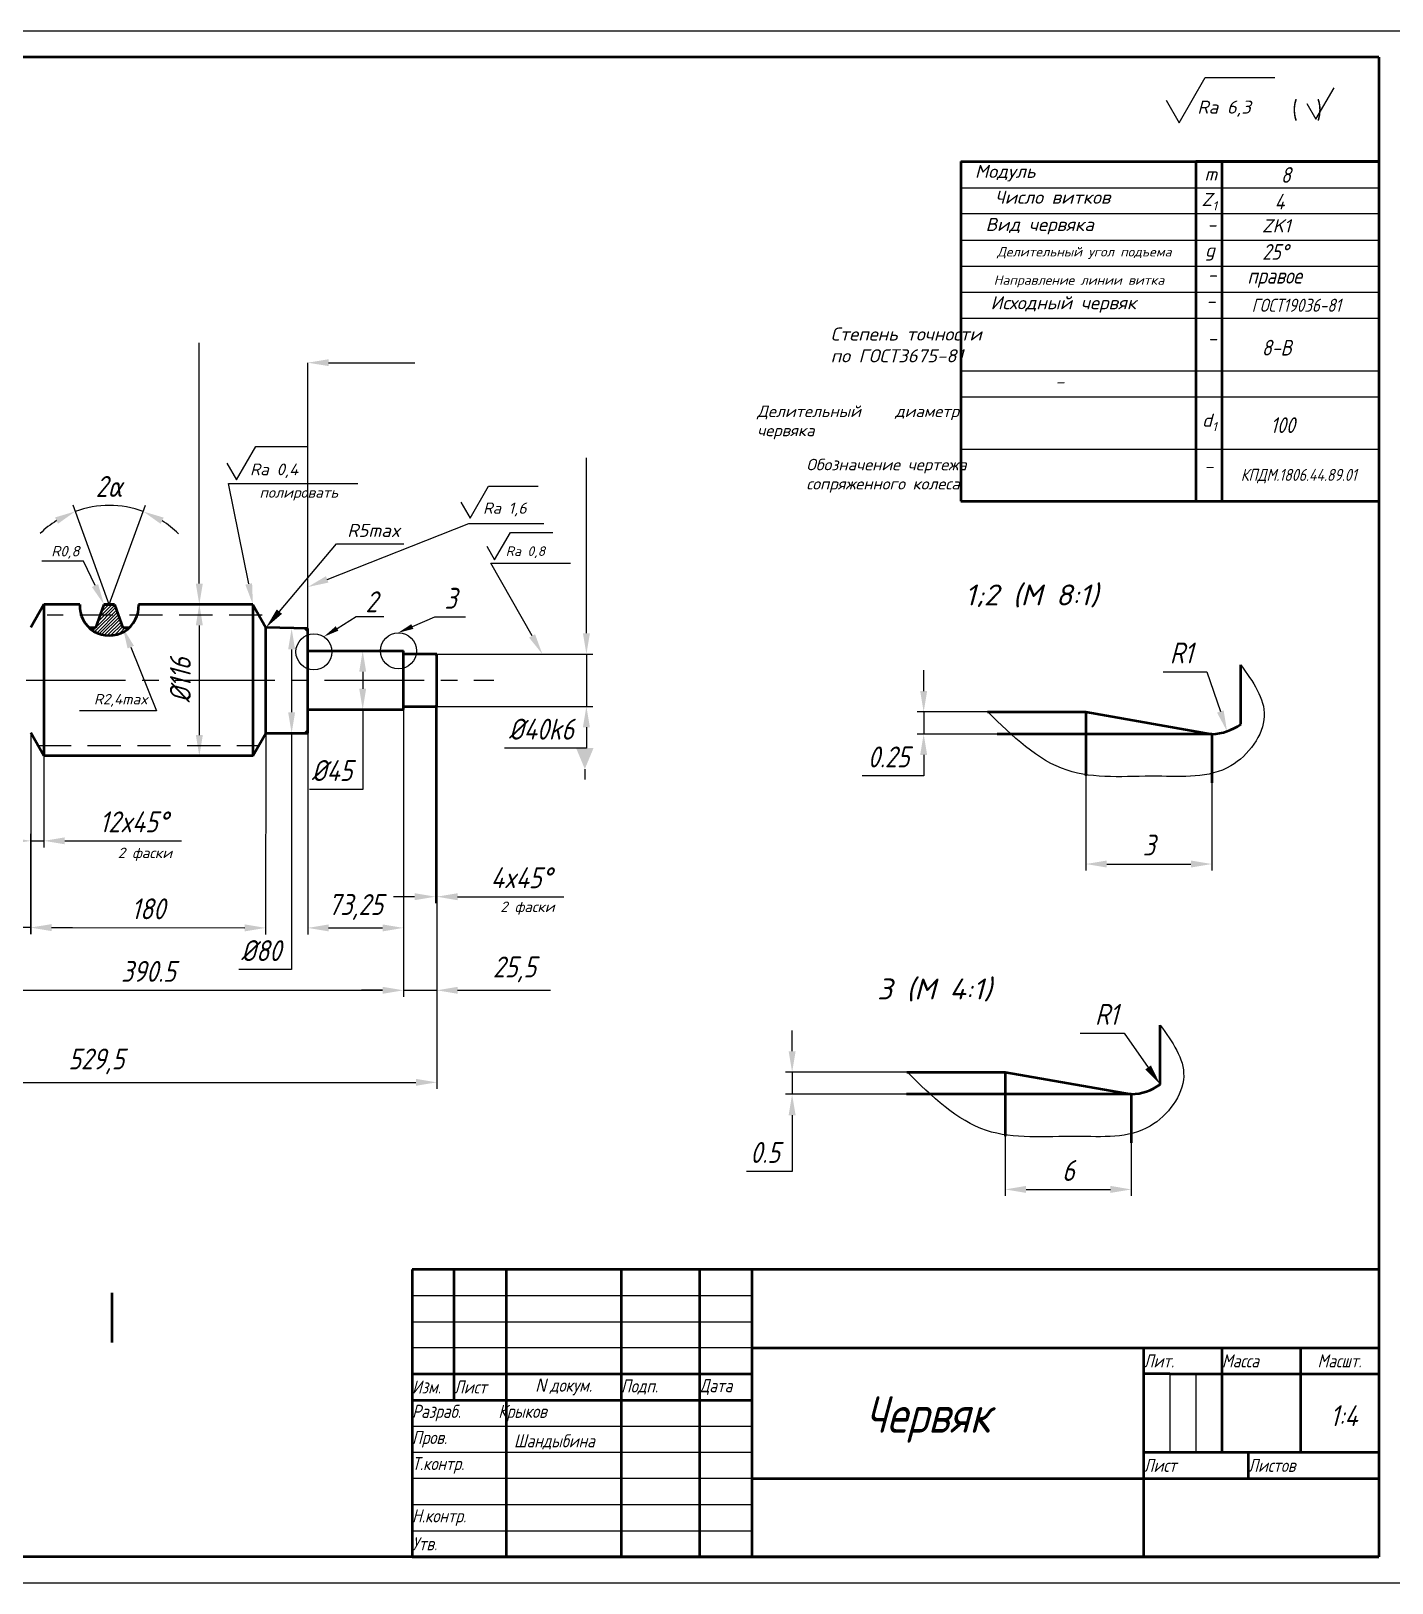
# Model space of a CAD drawing. Header units: millimetres. Extents: x -2503 to -1662, y -1923 to -1329.
# Drawn here: x -2345.6 to -2085.2, y -1626.4 to -1329.4 of the extents above; entities that cross this region are included whole.
import ezdxf
from ezdxf import colors
from ezdxf.entities.mleader import LeaderData, LeaderLine
from ezdxf.math import Vec2, Vec3

# ---------------------------------------------------------------- set-up
doc = ezdxf.new("R2010")
doc.units = ezdxf.units.MM
doc.linetypes.add('осевая2', pattern=[28.575, 19.05, -3.175, 3.175, -3.175])
doc.linetypes.add('штриховая2', pattern=[9.525, 6.35, -3.175])
for name, color, linetype, lineweight in [('Основные', 7, 'Continuous', 53), ('Размеры', 7, 'Continuous', 25), ('РАМКА', 7, 'Continuous', 53), ('РАМКА тонкие', 7, 'Continuous', 25), ('РАМКА1', 7, 'Continuous', 25), ('текст', 7, 'Continuous', 25), ('Тонкие', 7, 'Continuous', 25)]:
    doc.layers.add(name, color=color, linetype=linetype, lineweight=lineweight)
doc.styles.add('ADRF1', font='simplex.shx', dxfattribs={"width": 0.8, "oblique": 15})
doc.styles.get("Standard").update_dxf_attribs({"font": 'GOST_A.TTF', "oblique": 15})
doc.styles.add('ГОСТ_А_2', font='')
doc.styles.get('ГОСТ_А_2').set_extended_font_data('GOST_type_A')
doc.dimstyles.new('SO-25', dxfattribs={"dimtxt": 4, "dimasz": 4, "dimexe": 1.25, "dimexo": 0, "dimgap": 1.625, "dimtad": 1, "dimtoh": 1, "dimdec": 0, "dimtxsty": 'ADRF1', "dimcen": 2.5, "dimadec": 0, "dimazin": 0, "dimtfac": 1, "dimtdec": 0, "dimtmove": 0, "dimatfit": 3, "dimfxl": 1, "dimarcsym": 0})

# ---------------------------------------------------------------- blocks, each defined once
blk = doc.blocks.new('*D121')
at = {"layer": 'Defpoints', "color": 0, "transparency": 16777216}
for p in [(-2400.35, -1457.61), (-2267.97, -1458.61), (-2267.97, -1530.57)]:
    blk.add_point(p, dxfattribs=at)
at = {"layer": 'Тонкие', "color": 0, "lineweight": -2, "transparency": 16777216}
for p, q in [((-2400.35, -1457.61), (-2400.35, -1531.82)), ((-2267.97, -1458.61), (-2267.97, -1531.82)), ((-2396.35, -1530.57), (-2271.97, -1530.57))]:
    blk.add_line(p, q, dxfattribs=at)
at = {"layer": 'Тонкие', "color": 0, "transparency": 16777216}
for points in [[(-2396.35, -1529.9), (-2396.35, -1531.23), (-2400.35, -1530.57)], [(-2271.97, -1529.9), (-2271.97, -1531.23), (-2267.97, -1530.57)]]:
    blk.add_solid(points, dxfattribs=at)
at = {"layer": 'Тонкие', "color": 0, "transparency": 16777216, "insert": (-2333.13, -1526.56), "char_height": 4, "attachment_point": 5, "style": 'ADRF1'}
blk.add_mtext('529,5', dxfattribs=at)
blk = doc.blocks.new('*D126')
at = {"layer": 'Defpoints', "color": 0, "transparency": 16777216}
for p in [(-2345.66, -1463.67), (-2300.66, -1463.73), (-2300.71, -1501.01)]:
    blk.add_point(p, dxfattribs=at)
at = {"layer": 'Тонкие', "color": 0, "lineweight": -2, "transparency": 16777216}
for p, q in [((-2345.66, -1463.67), (-2345.72, -1502.2)), ((-2300.66, -1463.73), (-2300.72, -1502.26)), ((-2341.71, -1500.96), (-2304.71, -1501.01))]:
    blk.add_line(p, q, dxfattribs=at)
at = {"layer": 'Тонкие', "color": 0, "transparency": 16777216}
for points in [[(-2341.71, -1500.29), (-2341.71, -1501.62), (-2345.71, -1500.95)], [(-2304.71, -1500.34), (-2304.71, -1501.67), (-2300.71, -1501.01)]]:
    blk.add_solid(points, dxfattribs=at)
at = {"layer": 'Тонкие', "color": 0, "transparency": 16777216, "insert": (-2323.21, -1497.36), "char_height": 4, "attachment_point": 5, "rotation": 359.9204, "style": 'ADRF1'}
blk.add_mtext('180', dxfattribs=at)
blk = doc.blocks.new('*D127')
at = {"layer": 'Defpoints', "color": 0, "transparency": 16777216}
for p in [(-2353.66, -1463.67), (-2345.66, -1463.67), (-2345.66, -1500.95)]:
    blk.add_point(p, dxfattribs=at)
at = {"layer": 'Тонкие', "color": 0, "lineweight": -2, "transparency": 16777216}
for p, q in [((-2353.66, -1463.67), (-2353.66, -1502.2)), ((-2345.66, -1463.67), (-2345.66, -1502.2)), ((-2357.66, -1500.95), (-2370.6, -1500.95)), ((-2345.66, -1500.95), (-2353.66, -1500.95)), ((-2341.66, -1500.95), (-2337.66, -1500.95))]:
    blk.add_line(p, q, dxfattribs=at)
at = {"layer": 'Тонкие', "color": 0, "transparency": 16777216}
for points in [[(-2357.66, -1500.28), (-2357.66, -1501.62), (-2353.66, -1500.95)], [(-2341.66, -1500.28), (-2341.66, -1501.62), (-2345.66, -1500.95)]]:
    blk.add_solid(points, dxfattribs=at)
at = {"layer": 'Тонкие', "color": 0, "transparency": 16777216, "insert": (-2366.13, -1497.33), "char_height": 4, "attachment_point": 5, "style": 'ADRF1'}
blk.add_mtext('32', dxfattribs=at)
blk = doc.blocks.new('*D128')
at = {"layer": 'Defpoints', "color": 0, "transparency": 16777216}
for p in [(-2371.97, -1459.23), (-2274.35, -1459.23), (-2274.35, -1512.95)]:
    blk.add_point(p, dxfattribs=at)
at = {"layer": 'Тонкие', "color": 0, "lineweight": -2, "transparency": 16777216}
for p, q in [((-2371.97, -1459.23), (-2371.97, -1514.2)), ((-2274.35, -1459.23), (-2274.35, -1514.2)), ((-2367.97, -1512.95), (-2278.35, -1512.95))]:
    blk.add_line(p, q, dxfattribs=at)
at = {"layer": 'Тонкие', "color": 0, "transparency": 16777216}
for points in [[(-2367.97, -1512.29), (-2367.97, -1513.62), (-2371.97, -1512.95)], [(-2278.35, -1512.29), (-2278.35, -1513.62), (-2274.35, -1512.95)]]:
    blk.add_solid(points, dxfattribs=at)
at = {"layer": 'Тонкие', "color": 0, "transparency": 16777216, "insert": (-2323.16, -1509.33), "char_height": 4, "attachment_point": 5, "style": 'ADRF1'}
blk.add_mtext('390.5', dxfattribs=at)
blk = doc.blocks.new('*D129')
at = {"layer": 'Defpoints', "color": 0, "transparency": 16777216}
for p in [(-2274.35, -1458.61), (-2267.97, -1458.61), (-2267.97, -1512.95)]:
    blk.add_point(p, dxfattribs=at)
at = {"layer": 'Тонкие', "color": 0, "lineweight": -2, "transparency": 16777216}
for p, q in [((-2274.35, -1458.61), (-2274.35, -1514.2)), ((-2267.97, -1458.61), (-2267.97, -1514.2)), ((-2278.35, -1512.95), (-2282.35, -1512.95)), ((-2274.35, -1512.95), (-2267.97, -1512.95)), ((-2263.97, -1512.95), (-2246.21, -1512.95))]:
    blk.add_line(p, q, dxfattribs=at)
at = {"layer": 'Тонкие', "color": 0, "transparency": 16777216}
for points in [[(-2278.35, -1512.29), (-2278.35, -1513.62), (-2274.35, -1512.95)], [(-2263.97, -1512.29), (-2263.97, -1513.62), (-2267.97, -1512.95)]]:
    blk.add_solid(points, dxfattribs=at)
at = {"layer": 'Тонкие', "color": 0, "transparency": 16777216, "insert": (-2253.09, -1508.95), "char_height": 4, "attachment_point": 5, "style": 'ADRF1'}
blk.add_mtext('25,5', dxfattribs=at)
blk = doc.blocks.new('*D130')
at = {"layer": 'Defpoints', "color": 0, "transparency": 16777216}
for p in [(-2303.16, -1439.11), (-2313.41, -1468.11), (-2303.16, -1468.11)]:
    blk.add_point(p, dxfattribs=at)
at = {"layer": 'Тонкие', "color": 0, "lineweight": -2, "transparency": 16777216}
for p, q in [((-2303.16, -1439.11), (-2314.66, -1439.11)), ((-2313.41, -1443.11), (-2313.41, -1464.11)), ((-2303.16, -1468.11), (-2314.66, -1468.11))]:
    blk.add_line(p, q, dxfattribs=at)
at = {"layer": 'Тонкие', "color": 0, "transparency": 16777216}
for points in [[(-2314.08, -1443.11), (-2312.74, -1443.11), (-2313.41, -1439.11)], [(-2314.08, -1464.11), (-2312.74, -1464.11), (-2313.41, -1468.11)]]:
    blk.add_solid(points, dxfattribs=at)
at = {"layer": 'Тонкие', "color": 0, "transparency": 16777216, "insert": (-2317.04, -1453.61), "char_height": 4, "attachment_point": 5, "rotation": 90, "style": 'ADRF1'}
blk.add_mtext('%%C116', dxfattribs=at)
blk = doc.blocks.new('*D131')
at = {"layer": 'Defpoints', "color": 0, "transparency": 16777216}
for p in [(-2292.66, -1443.73), (-2295.74, -1463.73), (-2292.66, -1463.73)]:
    blk.add_point(p, dxfattribs=at)
at = {"layer": 'Тонкие', "color": 0, "lineweight": -2, "transparency": 16777216}
for p, q in [((-2292.66, -1443.73), (-2296.99, -1443.73)), ((-2295.74, -1447.73), (-2295.74, -1459.73)), ((-2292.66, -1463.73), (-2296.99, -1463.73)), ((-2295.74, -1463.73), (-2295.74, -1508.98)), ((-2295.74, -1508.98), (-2305.85, -1508.98))]:
    blk.add_line(p, q, dxfattribs=at)
at = {"layer": 'Тонкие', "color": 0, "transparency": 16777216}
for points in [[(-2296.41, -1447.73), (-2295.08, -1447.73), (-2295.74, -1443.73)], [(-2296.41, -1459.73), (-2295.08, -1459.73), (-2295.74, -1463.73)]]:
    blk.add_solid(points, dxfattribs=at)
at = {"layer": 'Тонкие', "color": 0, "transparency": 16777216, "insert": (-2301.61, -1505.36), "char_height": 4, "attachment_point": 5, "style": 'ADRF1'}
blk.add_mtext('%%C80', dxfattribs=at)
blk = doc.blocks.new('*D132')
at = {"layer": 'Defpoints', "color": 0, "transparency": 16777216}
for p in [(-2283.51, -1447.98), (-2283.51, -1459.23), (-2282.14, -1459.23)]:
    blk.add_point(p, dxfattribs=at)
at = {"layer": 'Тонкие', "color": 0, "lineweight": -2, "transparency": 16777216}
for p, q in [((-2283.51, -1447.98), (-2280.89, -1447.98)), ((-2282.14, -1451.98), (-2282.14, -1455.23)), ((-2283.51, -1459.23), (-2280.89, -1459.23)), ((-2282.14, -1459.23), (-2282.14, -1474.52)), ((-2282.14, -1474.52), (-2292.31, -1474.52))]:
    blk.add_line(p, q, dxfattribs=at)
at = {"layer": 'Тонкие', "color": 0, "transparency": 16777216}
for points in [[(-2282.81, -1451.98), (-2281.48, -1451.98), (-2282.14, -1447.98)], [(-2282.81, -1455.23), (-2281.48, -1455.23), (-2282.14, -1459.23)]]:
    blk.add_solid(points, dxfattribs=at)
at = {"layer": 'Тонкие', "color": 0, "transparency": 16777216, "insert": (-2288.04, -1470.9), "char_height": 4, "attachment_point": 5, "style": 'ADRF1'}
blk.add_mtext('%%C45', dxfattribs=at)
blk = doc.blocks.new('*D133')
at = {"layer": 'Defpoints', "color": 0, "transparency": 16777216}
for p in [(-2267.97, -1448.61), (-2267.97, -1458.61), (-2239.33, -1458.61)]:
    blk.add_point(p, dxfattribs=at)
at = {"layer": 'Тонкие', "color": 0, "lineweight": -2, "transparency": 16777216}
for p, q in [((-2239.33, -1444.61), (-2239.33, -1440.61)), ((-2267.97, -1448.61), (-2238.08, -1448.61)), ((-2239.33, -1448.61), (-2239.33, -1458.61)), ((-2267.97, -1458.61), (-2238.08, -1458.61)), ((-2239.33, -1462.61), (-2239.33, -1466.61)), ((-2239.33, -1466.61), (-2254.98, -1466.61))]:
    blk.add_line(p, q, dxfattribs=at)
at = {"layer": 'Тонкие', "color": 0, "transparency": 16777216}
for points in [[(-2240, -1444.61), (-2238.66, -1444.61), (-2239.33, -1448.61)], [(-2240, -1462.61), (-2238.66, -1462.61), (-2239.33, -1458.61)]]:
    blk.add_solid(points, dxfattribs=at)
at = {"layer": 'Тонкие', "color": 0, "transparency": 16777216, "insert": (-2247.97, -1462.98), "char_height": 4, "attachment_point": 5, "style": 'ADRF1'}
blk.add_mtext('%%C40k6', dxfattribs=at)
blk = doc.blocks.new('*D135')
at = {"layer": 'Defpoints', "color": 0, "transparency": 16777216}
for p in [(-2292.66, -1459.23), (-2274.35, -1459.23), (-2274.35, -1501.01)]:
    blk.add_point(p, dxfattribs=at)
at = {"layer": 'Тонкие', "color": 0, "lineweight": -2, "transparency": 16777216}
for p, q in [((-2292.66, -1459.23), (-2292.66, -1502.26)), ((-2274.35, -1459.23), (-2274.35, -1502.26)), ((-2288.66, -1501.01), (-2278.35, -1501.01))]:
    blk.add_line(p, q, dxfattribs=at)
at = {"layer": 'Тонкие', "color": 0, "transparency": 16777216}
for points in [[(-2288.66, -1500.35), (-2288.66, -1501.68), (-2292.66, -1501.01)], [(-2278.35, -1500.35), (-2278.35, -1501.68), (-2274.35, -1501.01)]]:
    blk.add_solid(points, dxfattribs=at)
at = {"layer": 'Тонкие', "color": 0, "transparency": 16777216, "insert": (-2283.51, -1497.01), "char_height": 4, "attachment_point": 5, "style": 'ADRF1'}
blk.add_mtext('73,25', dxfattribs=at)
blk = doc.blocks.new('*D139')
at = {"layer": 'Defpoints', "color": 0, "transparency": 16777216}
for p in [(-2345.66, -1463.67), (-2343.16, -1468.11), (-2343.16, -1484.35)]:
    blk.add_point(p, dxfattribs=at)
at = {"layer": 'Тонкие', "color": 0, "lineweight": -2, "transparency": 16777216}
for p, q in [((-2345.66, -1463.67), (-2345.66, -1485.6)), ((-2343.16, -1468.11), (-2343.16, -1485.6)), ((-2349.66, -1484.35), (-2353.66, -1484.35)), ((-2345.66, -1484.35), (-2343.16, -1484.35)), ((-2339.16, -1484.35), (-2316.82, -1484.35))]:
    blk.add_line(p, q, dxfattribs=at)
at = {"layer": 'Тонкие', "color": 0, "transparency": 16777216}
for points in [[(-2349.66, -1483.68), (-2349.66, -1485.01), (-2345.66, -1484.35)], [(-2339.16, -1483.68), (-2339.16, -1485.01), (-2343.16, -1484.35)]]:
    blk.add_solid(points, dxfattribs=at)
at = {"layer": 'Тонкие', "color": 0, "transparency": 16777216, "insert": (-2325.99, -1480.72), "char_height": 4, "attachment_point": 5, "style": 'ADRF1'}
blk.add_mtext('12x45%%D', dxfattribs=at)
blk = doc.blocks.new('*D140')
at = {"layer": 'Defpoints', "color": 0, "transparency": 16777216}
for p in [(-2268.22, -1458.61), (-2267.97, -1458.61), (-2267.97, -1495.04)]:
    blk.add_point(p, dxfattribs=at)
at = {"layer": 'Тонкие', "color": 0, "lineweight": -2, "transparency": 16777216}
for p, q in [((-2268.22, -1458.61), (-2268.22, -1496.29)), ((-2267.97, -1458.61), (-2267.97, -1496.29)), ((-2272.22, -1495.04), (-2276.22, -1495.04)), ((-2268.22, -1495.04), (-2267.97, -1495.04)), ((-2263.97, -1495.04), (-2243.67, -1495.04))]:
    blk.add_line(p, q, dxfattribs=at)
at = {"layer": 'Тонкие', "color": 0, "transparency": 16777216}
for points in [[(-2272.22, -1494.37), (-2272.22, -1495.71), (-2268.22, -1495.04)], [(-2263.97, -1494.37), (-2263.97, -1495.71), (-2267.97, -1495.04)]]:
    blk.add_solid(points, dxfattribs=at)
at = {"layer": 'Тонкие', "color": 0, "transparency": 16777216, "insert": (-2251.82, -1491.41), "char_height": 4, "attachment_point": 5, "style": 'ADRF1'}
blk.add_mtext('4x45%%D', dxfattribs=at)
blk = doc.blocks.new('*D143')
at = {"layer": 'Defpoints', "color": 0, "transparency": 16777216}
for p in [(-2143.75, -1459.68), (-2119.62, -1463.92), (-2119.62, -1488.79)]:
    blk.add_point(p, dxfattribs=at)
at = {"layer": 'Тонкие', "color": 0, "lineweight": -2, "transparency": 16777216}
for p, q in [((-2143.75, -1459.68), (-2143.75, -1490.04)), ((-2119.62, -1463.92), (-2119.62, -1490.04)), ((-2139.75, -1488.79), (-2123.62, -1488.79))]:
    blk.add_line(p, q, dxfattribs=at)
at = {"layer": 'Тонкие', "color": 0, "transparency": 16777216}
for points in [[(-2139.75, -1488.12), (-2139.75, -1489.45), (-2143.75, -1488.79)], [(-2123.62, -1488.12), (-2123.62, -1489.45), (-2119.62, -1488.79)]]:
    blk.add_solid(points, dxfattribs=at)
at = {"layer": 'Тонкие', "color": 0, "transparency": 16777216, "insert": (-2131.68, -1485.16), "char_height": 4, "attachment_point": 5, "style": 'ADRF1'}
blk.add_mtext('3', dxfattribs=at)
blk = doc.blocks.new('*D144')
at = {"layer": 'Defpoints', "color": 0, "transparency": 16777216}
for p in [(-2143.75, -1459.68), (-2174.78, -1463.92), (-2143.75, -1463.92)]:
    blk.add_point(p, dxfattribs=at)
at = {"layer": 'Тонкие', "color": 0, "lineweight": -2, "transparency": 16777216}
for p, q in [((-2174.78, -1455.68), (-2174.78, -1451.68)), ((-2143.75, -1459.68), (-2176.03, -1459.68)), ((-2174.78, -1459.68), (-2174.78, -1463.92)), ((-2143.75, -1463.92), (-2176.03, -1463.92)), ((-2174.78, -1467.92), (-2174.78, -1471.92)), ((-2174.78, -1471.92), (-2186.57, -1471.92))]:
    blk.add_line(p, q, dxfattribs=at)
at = {"layer": 'Тонкие', "color": 0, "transparency": 16777216}
for points in [[(-2175.45, -1455.68), (-2174.11, -1455.68), (-2174.78, -1459.68)], [(-2175.45, -1467.92), (-2174.11, -1467.92), (-2174.78, -1463.92)]]:
    blk.add_solid(points, dxfattribs=at)
at = {"layer": 'Тонкие', "color": 0, "transparency": 16777216, "insert": (-2181.49, -1468.29), "char_height": 4, "attachment_point": 5, "style": 'ADRF1'}
blk.add_mtext('0.25', dxfattribs=at)
blk = doc.blocks.new('*D145')
at = {"layer": 'Defpoints', "color": 0, "transparency": 16777216}
for p in [(-2159.17, -1528.62), (-2135.04, -1532.85), (-2135.04, -1551.06)]:
    blk.add_point(p, dxfattribs=at)
at = {"layer": 'Тонкие', "color": 0, "lineweight": -2, "transparency": 16777216}
for p, q in [((-2159.17, -1528.62), (-2159.17, -1552.31)), ((-2135.04, -1532.85), (-2135.04, -1552.31)), ((-2155.17, -1551.06), (-2139.04, -1551.06))]:
    blk.add_line(p, q, dxfattribs=at)
at = {"layer": 'Тонкие', "color": 0, "transparency": 16777216}
for points in [[(-2155.17, -1550.39), (-2155.17, -1551.73), (-2159.17, -1551.06)], [(-2139.04, -1550.39), (-2139.04, -1551.73), (-2135.04, -1551.06)]]:
    blk.add_solid(points, dxfattribs=at)
at = {"layer": 'Тонкие', "color": 0, "transparency": 16777216, "insert": (-2147.1, -1547.43), "char_height": 4, "attachment_point": 5, "style": 'ADRF1'}
blk.add_mtext('6', dxfattribs=at)
blk = doc.blocks.new('*D146')
at = {"layer": 'Defpoints', "color": 0, "transparency": 16777216}
for p in [(-2199.96, -1528.62), (-2159.17, -1528.62), (-2159.17, -1532.85)]:
    blk.add_point(p, dxfattribs=at)
at = {"layer": 'Тонкие', "color": 0, "lineweight": -2, "transparency": 16777216}
for p, q in [((-2199.96, -1524.62), (-2199.96, -1520.62)), ((-2159.17, -1528.62), (-2201.21, -1528.62)), ((-2199.96, -1528.62), (-2199.96, -1532.85)), ((-2159.17, -1532.85), (-2201.21, -1532.85)), ((-2199.96, -1536.85), (-2199.96, -1547.6)), ((-2199.96, -1547.6), (-2208.7, -1547.6))]:
    blk.add_line(p, q, dxfattribs=at)
at = {"layer": 'Тонкие', "color": 0, "transparency": 16777216}
for points in [[(-2200.62, -1524.62), (-2199.29, -1524.62), (-2199.96, -1528.62)], [(-2200.62, -1536.85), (-2199.29, -1536.85), (-2199.96, -1532.85)]]:
    blk.add_solid(points, dxfattribs=at)
at = {"layer": 'Тонкие', "color": 0, "transparency": 16777216, "insert": (-2205.14, -1543.98), "char_height": 4, "attachment_point": 5, "style": 'ADRF1'}
blk.add_mtext('0.5', dxfattribs=at)

msp = doc.modelspace()

# ---------------------------------------------------------------- hatches: boundary and pattern name
at = {"layer": 'Тонкие'}
h = msp.add_hatch(dxfattribs=at)
h.set_pattern_fill('ANSI31', color=256, scale=0.14)
h.set_pattern_definition([(45, (-2564.54926, -1940.72994), (-0.31430896, 0.31430896), [])])
h.paths.add_polyline_path([(-2329.66, -1439.11), (-2331.66, -1439.11), (-2332.43, -1441.19), (-2328.9, -1441.19)])
h.paths.add_polyline_path([(-2328.9, -1441.19), (-2332.43, -1441.19), (-2333.31, -1443.59), (-2334.08, -1443.59, 0.420906), (-2327.25, -1443.59), (-2328.03, -1443.59), (-2328.04, -1443.57)])

# ---------------------------------------------------------------- linework, layer by layer
for points in [[(-2128.4, -1342.59), (-2125.9, -1346.91), (-2120.92, -1338.27), (-2107.55, -1338.27)], [(-2101.44, -1343.23), (-2099.7, -1346.23), (-2096.24, -1340.23)], [(-2308.16, -1412.08), (-2306.3, -1415.29), (-2302.6, -1408.87), (-2292.66, -1408.87)], [(-2263.36, -1419.54), (-2261.59, -1422.61), (-2258.05, -1416.48), (-2248.55, -1416.48)], [(-2258.4, -1427.94), (-2256.89, -1430.56), (-2253.86, -1425.32), (-2245.75, -1425.32)]]:
    msp.add_lwpolyline(points)
at = {"layer": 'Основные'}
for p, q in [((-2087.69, -1334.37), (-2483.19, -1334.37)), ((-2087.69, -1334.37), (-2087.69, -1621.37)), ((-2087.69, -1334.37), (-2087.69, -1354.37)), ((-2167.69, -1354.37), (-2087.69, -1354.37)), ((-2167.69, -1354.37), (-2167.69, -1414.37)), ((-2117.69, -1354.37), (-2122.69, -1354.37)), ((-2122.69, -1354.37), (-2122.69, -1419.37)), ((-2087.69, -1354.37), (-2117.69, -1354.37)), ((-2117.69, -1354.37), (-2117.69, -1419.37)), ((-2167.69, -1364.37), (-2167.69, -1369.37)), ((-2167.69, -1374.37), (-2167.69, -1379.37)), ((-2167.69, -1384.37), (-2167.69, -1389.37)), ((-2167.69, -1394.37), (-2167.69, -1399.37)), ((-2167.69, -1414.37), (-2167.69, -1419.37)), ((-2167.69, -1419.37), (-2087.69, -1419.37)), ((-2343.16, -1439.11), (-2345.66, -1443.55)), ((-2343.16, -1439.11), (-2343.16, -1468.11)), ((-2336.3, -1439.11), (-2343.16, -1439.11)), ((-2331.66, -1439.11), (-2333.31, -1443.59)), ((-2331.66, -1439.11), (-2329.66, -1439.11)), ((-2329.66, -1439.11), (-2331.66, -1439.11)), ((-2329.66, -1439.11), (-2328.03, -1443.59)), ((-2303.16, -1439.11), (-2325.02, -1439.11)), ((-2303.16, -1439.11), (-2300.66, -1443.55)), ((-2303.16, -1439.11), (-2303.16, -1468.11)), ((-2343.16, -1443.61), (-2343.16, -1463.61)), ((-2334.48, -1443.59), (-2333.31, -1443.59)), ((-2333.8, -1443.58), (-2333.8, -1443.59)), ((-2328.03, -1443.59), (-2326.85, -1443.59)), ((-2292.66, -1443.73), (-2300.66, -1443.55)), ((-2300.66, -1463.73), (-2300.66, -1443.55)), ((-2292.66, -1444.23), (-2293.17, -1443.72)), ((-2292.66, -1463.73), (-2292.66, -1443.73)), ((-2292.66, -1447.98), (-2274.35, -1447.98)), ((-2274.35, -1458.61), (-2274.35, -1448.61)), ((-2267.97, -1448.86), (-2268.22, -1448.61)), ((-2114.09, -1462.05), (-2114.09, -1450.69)), ((-2292.66, -1459.23), (-2274.35, -1459.23)), ((-2268.22, -1458.61), (-2267.97, -1458.36)), ((-2162.59, -1459.68), (-2143.75, -1459.68)), ((-2143.75, -1459.68), (-2143.75, -1471.93)), ((-2143.75, -1459.68), (-2119.62, -1463.92)), ((-2343.16, -1468.11), (-2345.66, -1463.67)), ((-2303.16, -1468.11), (-2300.66, -1463.73)), ((-2300.66, -1463.73), (-2292.66, -1463.73)), ((-2292.66, -1463.23), (-2293.16, -1463.73)), ((-2292.66, -1463.73), (-2292.66, -1463.23)), ((-2119.62, -1463.92), (-2160.74, -1463.92)), ((-2119.62, -1463.92), (-2119.62, -1473.24)), ((-2303.16, -1468.11), (-2343.16, -1468.11)), ((-2129.51, -1530.98), (-2129.51, -1519.62)), ((-2178.01, -1528.62), (-2159.17, -1528.62)), ((-2159.17, -1528.62), (-2159.17, -1540.87)), ((-2159.17, -1528.62), (-2135.04, -1532.85)), ((-2135.04, -1532.85), (-2178.08, -1532.85)), ((-2135.04, -1532.85), (-2135.04, -1542.17)), ((-2330.06, -1580.33), (-2330.06, -1570.83)), ((-2127.69, -1586.37), (-2132.69, -1586.37)), ((-2127.69, -1586.37), (-2087.69, -1586.37)), ((-2132.69, -1601.37), (-2087.69, -1601.37)), ((-2087.69, -1621.37), (-2483.19, -1621.37))]:
    msp.add_line(p, q, dxfattribs=at)
for points in [[(-2333.3, -1443.58), (-2334.49, -1443.58)], [(-2326.83, -1443.57), (-2328.04, -1443.57)], [(-2267.97, -1448.61), (-2274.35, -1448.61), (-2274.35, -1447.98)], [(-2267.97, -1458.61), (-2267.97, -1448.61)], [(-2274.35, -1459.23), (-2274.35, -1458.61), (-2267.97, -1458.61)]]:
    msp.add_lwpolyline(points, dxfattribs=at)
for centre, radius, start, end in [((-2330.66, -1439.42), 5.65, 176.8066, 3.1934), ((-2330.41, -1439.59), 4.91, 305.5159, 305.8213), ((-2119.99, -1453.7), 10.22, 272.0946, 305.2458), ((-2135.41, -1522.63), 10.22, 272.0946, 305.2458)]:
    msp.add_arc(centre, radius, start, end, dxfattribs=at)
at = {"layer": 'Размеры'}
for p, q in [((-2292.66, -1447.98), (-2292.66, -1392.84)), ((-2167.69, -1399.37), (-2167.69, -1409.37)), ((-2167.69, -1409.37), (-2087.69, -1409.37)), ((-2167.69, -1409.37), (-2167.69, -1419.37)), ((-2239.33, -1440.61), (-2239.33, -1411.08)), ((-2267.97, -1448.61), (-2267.97, -1448.86)), ((-2267.97, -1458.61), (-2268.22, -1458.61)), ((-2267.97, -1458.61), (-2267.97, -1458.36)), ((-2239.63, -1470.61), (-2239.63, -1472.61))]:
    msp.add_line(p, q, dxfattribs=at)
at = {"layer": 'Размеры', "linetype": 'ByBlock', "lineweight": -2}
msp.add_lwpolyline([(-2313.41, -1435.11), (-2313.41, -1389.03)], dxfattribs=at)
at = {"layer": 'Размеры'}
msp.add_solid([(-2312.74, -1435.11), (-2313.41, -1439.11), (-2314.08, -1435.11)], dxfattribs=at)
at = {"layer": 'РАМКА'}
for p, q in [((-2272.69, -1566.37), (-2272.69, -1621.37)), ((-2087.69, -1566.37), (-2272.69, -1566.37)), ((-2264.69, -1566.37), (-2264.69, -1591.37)), ((-2254.69, -1566.37), (-2254.69, -1621.37)), ((-2232.69, -1566.37), (-2232.69, -1621.37)), ((-2217.69, -1566.37), (-2217.69, -1621.37)), ((-2207.69, -1566.37), (-2207.69, -1621.37)), ((-2087.69, -1566.37), (-2087.69, -1621.37)), ((-2207.69, -1581.37), (-2087.69, -1581.37)), ((-2132.69, -1581.37), (-2132.69, -1621.37)), ((-2117.69, -1581.37), (-2117.69, -1601.37)), ((-2102.69, -1581.37), (-2102.69, -1601.37)), ((-2272.69, -1586.37), (-2207.69, -1586.37)), ((-2272.69, -1591.37), (-2207.69, -1591.37)), ((-2112.69, -1601.37), (-2112.69, -1606.37)), ((-2207.69, -1606.37), (-2087.69, -1606.37)), ((-2272.69, -1621.37), (-2087.69, -1621.37))]:
    msp.add_line(p, q, dxfattribs=at)
at = {"layer": 'РАМКА тонкие'}
msp.add_line((-2503.19, -1626.37), (-1662.19, -1626.37), dxfattribs=at)
at = {"layer": 'РАМКА1'}
for p, q in [((-1662.19, -1329.37), (-2503.19, -1329.37)), ((-2272.69, -1571.37), (-2207.69, -1571.37)), ((-2272.69, -1576.37), (-2207.69, -1576.37)), ((-2207.69, -1581.37), (-2272.69, -1581.37)), ((-2127.69, -1586.37), (-2127.69, -1601.37)), ((-2122.69, -1586.37), (-2122.69, -1601.37)), ((-2272.69, -1596.37), (-2207.69, -1596.37)), ((-2272.69, -1601.37), (-2207.69, -1601.37)), ((-2207.69, -1606.37), (-2272.69, -1606.37)), ((-2272.69, -1611.37), (-2207.69, -1611.37)), ((-2272.69, -1616.37), (-2207.69, -1616.37))]:
    msp.add_line(p, q, dxfattribs=at)
at = {"layer": 'Тонкие'}
for p, q in [((-2167.69, -1359.37), (-2087.69, -1359.37)), ((-2087.69, -1364.37), (-2167.69, -1364.37)), ((-2167.69, -1369.37), (-2087.69, -1369.37)), ((-2167.69, -1374.37), (-2087.69, -1374.37)), ((-2167.69, -1379.37), (-2087.69, -1379.37)), ((-2087.69, -1384.37), (-2167.69, -1384.37)), ((-2167.69, -1394.37), (-2087.69, -1394.37)), ((-2167.69, -1399.37), (-2087.69, -1399.37)), ((-2330.66, -1439.11), (-2337.58, -1420.12)), ((-2330.66, -1439.11), (-2323.7, -1420.14)), ((-2128.94, -1452.02), (-2120.56, -1452.02)), ((-2120.56, -1452.02), (-2118, -1459.6)), ((-2144.82, -1521.18), (-2136.44, -1521.18)), ((-2136.44, -1521.18), (-2131.82, -1527.72))]:
    msp.add_line(p, q, dxfattribs=at)
at = {"layer": 'Тонкие', "linetype": 'штриховая2'}
for p, q in [((-2301.38, -1441.19), (-2342.51, -1441.19)), ((-2344.31, -1466.11), (-2302.02, -1466.11))]:
    msp.add_line(p, q, dxfattribs=at)
at = {"layer": 'Тонкие', "linetype": 'осевая2'}
msp.add_line((-2403.73, -1453.61), (-2257.02, -1453.61), dxfattribs=at)
at = {"layer": 'Тонкие'}
for centre in [(-2291.47, -1448.19), (-2275.29, -1447.99)]:
    msp.add_circle(centre, 3.45, dxfattribs=at)
for start, end in [(69.8307, 110.0125), (122.1265, 134.2406), (45.6026, 57.7167)]:
    msp.add_arc((-2330.66, -1439.11), 18.95, start, end, dxfattribs=at)
at = {"layer": 'Тонкие', "end_tangent": (1, 0)}
for points in [[(-2114.09, -1450.69), (-2109.6, -1460.5), (-2116.01, -1470), (-2130.14, -1471.99), (-2147.35, -1470.85), (-2162.48, -1459.68)], [(-2129.51, -1519.62), (-2125.02, -1529.43), (-2131.43, -1538.93), (-2145.56, -1540.92), (-2162.77, -1539.78), (-2177.9, -1528.62)]]:
    msp.add_spline(points, degree=3, dxfattribs=at)
at = {"layer": 'Тонкие'}
for points in [[(-2341.03, -1422.46), (-2340.45, -1423.66), (-2337.15, -1421.3)], [(-2320.83, -1423.68), (-2320.24, -1422.49), (-2324.13, -1421.32)], [(-2117.37, -1459.38), (-2118.63, -1459.81), (-2116.72, -1463.39)], [(-2241.3, -1466.61), (-2237.97, -1466.61), (-2239.63, -1470.61)], [(-2131.28, -1527.33), (-2132.37, -1528.1), (-2129.51, -1530.98)]]:
    msp.add_solid(points, dxfattribs=at)

# ---------------------------------------------------------------- texts
at = {"style": 'ГОСТ_А_2'}
msp.add_text('(  )', height=3.5, dxfattribs=at).set_placement((-2104.24, -1346.22))
at = {"attachment_point": 1}
for s, width, gutter_width, insert, char_height in [('{\\Fsimplex|c0;Ra 6,3}', 14.9356, 12.5, (-2122.41, -1342.68), 2.5), ('\\pxt2;{\\Fsimplex|c0;Ra \\Fsimplex|c204;0\\Fsimplex|c0;,\\Fsimplex|c204;4}', 11.5397, 9.29, (-2303.71, -1412.14), 2.2481), ('\\pxt2;{\\Fsimplex|c0;Ra \\Fsimplex|c204;1\\Fsimplex|c0;,\\Fsimplex|c204;6}', 11.0301, 8.88, (-2259.11, -1419.6), 2.1488), ('\\pxt2;{\\Fsimplex|c0;Ra \\Fsimplex|c204;0\\Fsimplex|c0;,\\Fsimplex|c204;8}', 9.4204, 7.58, (-2254.77, -1427.99), 1.8352)]:
    msp.add_mtext_dynamic_manual_height_columns(s, width=width, gutter_width=gutter_width, heights=[0], dxfattribs=dict(at, insert=insert, char_height=char_height))
at = {"layer": 'Размеры', "attachment_point": 3}
for s, insert, char_height in [('{\\Fsimplex|c0;R5max}', (-2275, -1423.69), 2.5), ('{\\Fsimplex|c0;R\\Fsimplex|c204;0\\Fsimplex|c0;,8}', (-2336.32, -1427.91), 2), ('{\\Fsimplex|c0;R\\Fsimplex|c204;2\\Fsimplex|c0;,4max}', (-2323.31, -1456.24), 2)]:
    msp.add_mtext(s, dxfattribs=dict(at, insert=insert, char_height=char_height))
at = {"layer": 'текст', "char_height": 1.8, "attachment_point": 3}
for s, insert in [('{\\Fsimplex|c204;Делительный угол подъ\\Fsimplex|c0;e\\Fsimplex|c204;ма}', (-2127.35, -1370.72)), ('{\\Fsimplex|c204;Направление линии витка}', (-2128.75, -1376.14))]:
    msp.add_mtext(s, dxfattribs=dict(at, insert=insert))
at = {"layer": 'текст', "attachment_point": 5, "style": 'ADRF1'}
for s, insert, char_height, width in [('\\pxqj;Лит.', (-2125.19, -1583.87), 2.5, 15), ('\\pxqj;Масса', (-2110.19, -1583.87), 2.5, 15), ('Масшт.', (-2095.19, -1583.87), 2.5, 15), ('\\pxqj;Изм.', (-2268.69, -1588.87), 2.5, 8), ('\\pxqj;Лист', (-2259.69, -1588.87), 2.5, 10), ('{\\fArial|b0|i0|c0|p34;N\\fArial|b0|i0|c204|p34; }докум.', (-2243.69, -1588.87), 2.5, 22), ('\\pxqj;Подп.', (-2225.19, -1588.87), 2.5, 15), ('\\pxqj;Дата', (-2212.69, -1588.87), 2.5, 10), ('Червяк', (-2174.07, -1595.07), 7, 75), ('\\pxqj;Разраб.', (-2263.69, -1593.87), 2.5, 18), ('\\pxqj;Крыков', (-2247.19, -1593.87), 2.5, 18), ('1:4', (-2094.38, -1594.36), 4, 15), ('\\pxqj;Пров.', (-2263.69, -1598.87), 2.5, 18), ('\\pxqj;Шандыбина', (-2244.19, -1599.37), 2.5, 18), ('\\pxqj;Т.контр.', (-2263.69, -1603.87), 2.5, 18), ('\\pxqj;Лист', (-2122.69, -1603.87), 2.5, 20), ('\\pxqj;Листов', (-2100.19, -1603.87), 2.5, 25), ('\\pxqj;Н.контр.', (-2263.69, -1613.87), 2.5, 18), ('\\pxqj;Утв.', (-2263.69, -1618.87), 2.5, 18)]:
    msp.add_mtext(s, dxfattribs=dict(at, insert=insert, char_height=char_height, width=width))
at = {"layer": 'Тонкие', "attachment_point": 3}
for s, insert, char_height in [('{\\Fsimplex|c204;^IМодуль}', (-2153.38, -1354.98), 2.5), ('{\\Fsimplex|c0;m}', (-2118.59, -1355.49), 2.5), ('{\\Fsimplex|c204;^IЧисло витков}', (-2139.06, -1359.93), 2.5), ('\\A1;{\\Fsimplex|c0;Z\\Fsimplex|c204;\\H0.7x;\\S^ 1;}', (-2118.63, -1360.36), 2.5), ('{\\Fsimplex|c204;Вид червяка}', (-2142.21, -1365.14), 2.5), ('\\A1;{\\Fsimplex|c0;ZK1}', (-2104.53, -1365.4), 2.5), ('{\\Fsimplex|c204;-}', (-2118.76, -1365.16), 2.5), ('{\\Fsimplex|c0;g}', (-2119.02, -1370.05), 2.5), ('{\\Fsimplex|c204;-}', (-2118.69, -1374.76), 2.5), ('{\\Fsimplex|c204;Исходный червяк}', (-2134.1, -1380.12), 2.5), ('{\\Fsimplex|c204;-}', (-2118.94, -1379.79), 2.5), ('\\pxql;{\\Fsimplex|c204;Степень точности\\Pпо ГОСТ3675-81}', (-2163.68, -1386.11), 2.5), ('{\\Fsimplex|c204;-}', (-2118.66, -1386.93), 2.5), ('{\\Fsimplex|c204;-}', (-2147.87, -1395.19), 2.5), ('\\pxql;{\\Fsimplex|c204;Делительный^Iдиаметр \\Pчервяка}', (-2166.57, -1401.04), 2.2), ('\\A1;{\\Fsimplex|c0;d\\Fsimplex|c204;\\H0.7x;\\S^ 1;}', (-2118.67, -1402.61), 2.5), ('\\pxql;{\\Fsimplex|c204;Обозначение чертежа\\Pсопряженного колеса}', (-2166.56, -1411.24), 2.2), ('{\\Fsimplex|c204;-}', (-2119.34, -1411.39), 2.5), ('{\\Fsimplex|c204;полировать}', (-2286.85, -1416.68), 2), ('{\\Fsimplex|c0;1;2\\Fsimplex|c204; (\\Fsimplex|c0;M\\Fsimplex|c204; \\Fsimplex|c0;8:\\Fsimplex|c204;1)}', (-2141.35, -1435.29), 4), ('{\\Fsimplex|c0;2\\Fsimplex|c204; фаски}', (-2318.62, -1485.65), 2), ('{\\Fsimplex|c0;2\\Fsimplex|c204; фаски}', (-2245.42, -1495.97), 2), ('{\\Fsimplex|c204;3 \\Fsimplex|c0;(M \\Fsimplex|c204;4\\Fsimplex|c0;:1)}', (-2161.73, -1510.7), 4)]:
    msp.add_mtext(s, dxfattribs=dict(at, insert=insert, char_height=char_height))
at = {"layer": 'Тонкие', "attachment_point": 5, "style": 'ADRF1'}
for s, insert, char_height in [('8', (-2105.47, -1356.92), 3), ('4', (-2106.69, -1362.02), 3), ('25%%D', (-2107.5, -1371.64), 3), ('правое', (-2107.62, -1376.62), 3), ('ГОСТ19036-81', (-2103.47, -1381.85), 2.5), ('8-B', (-2107.21, -1389.97), 3), ('100', (-2106.07, -1404.8), 3), ('КПДМ.1806.44.89.01', (-2103, -1414.55), 2.3), ('R1', (-2125.46, -1448.39), 4), ('R1', (-2139.79, -1517.56), 4)]:
    msp.add_mtext(s, dxfattribs=dict(at, insert=insert, char_height=char_height))
at = {"layer": 'Тонкие', "char_height": 4, "attachment_point": 5, "rotation": 359.9216, "style": 'ADRF1'}
for s, insert in [('2α', (-2330.63, -1416.53)), ('2', (-2280.47, -1438.6)), ('3', (-2265.32, -1437.94))]:
    msp.add_mtext(s, dxfattribs=dict(at, insert=insert))

# ---------------------------------------------------------------- dimensions: what is measured, and where the dimension line sits
at = {"layer": 'Тонкие'}
for base, p1, p2, text, picture, middle in [((-2313.41, -1468.11), (-2303.16, -1439.11), (-2303.16, -1468.11), '%%C116', '*D130', (-2317.04, -1453.61)), ((-2174.78, -1463.92), (-2143.75, -1459.68), (-2143.75, -1463.92), '0.25', '*D144', (-2181.49, -1468.29))]:
    dim = msp.add_linear_dim(base=base, p1=p1, p2=p2, angle=90, text=text, dimstyle='SO-25', dxfattribs=at)
    dim.commit()
    dim.dimension.update_dxf_attribs({"geometry": picture, "text_midpoint": middle})
for base, p1, p2, text, picture, middle in [((-2239.33, -1458.61), (-2267.97, -1448.61), (-2267.97, -1458.61), '%%C40k6', '*D133', (-2247.97, -1466.61)), ((-2295.74, -1463.73), (-2292.66, -1443.73), (-2292.66, -1463.73), '%%C80', '*D131', (-2301.61, -1508.98)), ((-2282.14, -1459.23), (-2283.51, -1447.98), (-2283.51, -1459.23), '%%C45', '*D132', (-2288.04, -1474.52)), ((-2199.96, -1528.62), (-2159.17, -1532.85), (-2159.17, -1528.62), '0.5', '*D146', (-2205.14, -1547.6))]:
    dim = msp.add_linear_dim(base=base, p1=p1, p2=p2, angle=90, text=text, dimstyle='SO-25', dxfattribs=at)
    dim.commit()
    dim.dimension.update_dxf_attribs({"geometry": picture, "text_midpoint": middle, "dimtype": 160})
for base, p1, p2, text, picture, middle in [((-2267.97, -1530.57), (-2400.35, -1457.61), (-2267.97, -1458.61), '529,5', '*D121', (-2333.13, -1530.57)), ((-2267.97, -1512.95), (-2274.35, -1458.61), (-2267.97, -1458.61), '25,5', '*D129', (-2253.09, -1512.95)), ((-2345.66, -1500.95), (-2353.66, -1463.67), (-2345.66, -1463.67), '32', '*D127', (-2366.13, -1500.95))]:
    dim = msp.add_linear_dim(base=base, p1=p1, p2=p2, text=text, dimstyle='SO-25', dxfattribs=at)
    dim.commit()
    dim.dimension.update_dxf_attribs({"geometry": picture, "text_midpoint": middle, "dimtype": 160})
for base, p1, p2, text, picture, middle in [((-2274.35, -1512.95), (-2371.97, -1459.23), (-2274.35, -1459.23), '390.5', '*D128', (-2323.16, -1509.33)), ((-2274.35, -1501.01), (-2292.66, -1459.23), (-2274.35, -1459.23), '73,25', '*D135', (-2283.51, -1497.01)), ((-2267.97, -1495.04), (-2268.22, -1458.61), (-2267.97, -1458.61), '4x45%%D', '*D140', (-2251.82, -1491.41)), ((-2119.62, -1488.79), (-2143.75, -1459.68), (-2119.62, -1463.92), '3', '*D143', (-2131.68, -1485.16)), ((-2343.16, -1484.35), (-2345.66, -1463.67), (-2343.16, -1468.11), '12x45%%D', '*D139', (-2325.99, -1480.72)), ((-2135.04, -1551.06), (-2159.17, -1528.62), (-2135.04, -1532.85), '6', '*D145', (-2147.1, -1547.43))]:
    dim = msp.add_linear_dim(base=base, p1=p1, p2=p2, text=text, dimstyle='SO-25', dxfattribs=at)
    dim.commit()
    dim.dimension.update_dxf_attribs({"geometry": picture, "text_midpoint": middle})
dim = msp.add_aligned_dim(p1=(-2345.66, -1463.67), p2=(-2300.66, -1463.73), distance=-37.28, text='180', dimstyle='SO-25', dxfattribs=at)
dim.commit()
dim.dimension.update_dxf_attribs({"geometry": '*D126', "text_midpoint": (-2323.21, -1497.36)})

# ---------------------------------------------------------------- leaders
at = {"layer": 'Размеры'}
ml = msp.add_multileader_mtext('Standard', dxfattribs=at)
ml.set_content('', color=256)
ml.set_leader_properties()
ml.build(insert=Vec2(0, 0))
ctx = ml.context
ctx.base_point, ctx.plane_origin = Vec3(-2272.18, -1392.84), Vec3(-2292.66, -1392.84)
notes = []
notes.append((ctx, [(0, (1, 1, 0), (-2280.18, -1392.84), (1, 0), 8, [(0, [(-2292.66, -1392.84)], 0, [])])]))
ctx.mtext.insert, ctx.mtext.flow_direction = Vec3(-2270.18, -1390.84), 5
ml = msp.add_multileader_mtext('Standard', dxfattribs=at)
ml.set_content('', color=256)
ml.set_leader_properties()
ml.build(insert=Vec2(0, 0))
ctx = ml.context
ctx.base_point, ctx.plane_origin = Vec3(-2283.09, -1415.99), Vec3(-2303.16, -1439.11)
notes.append((ctx, [(1, (1, 1, 0), (-2307.84, -1415.99), (1, 0), 24.75, [(0, [(-2303.16, -1439.11)], 0, [])])]))
ctx.mtext.insert, ctx.mtext.flow_direction = Vec3(-2281.09, -1413.99), 5
ml = msp.add_multileader_mtext('Standard', dxfattribs=at)
ml.set_content('', color=256)
ml.set_leader_properties()
ml.build(insert=Vec2(0, 0))
ctx = ml.context
ctx.base_point, ctx.plane_origin = Vec3(-2247.46, -1423.65), Vec3(-2275.38, -1444.54)
notes.append((ctx, [(0, (1, 1, 0), (-2261.85, -1423.65), (1, 0), 14.39, [(0, [(-2292.66, -1435.78)], 0, [])])]))
ctx.mtext.insert, ctx.mtext.flow_direction = Vec3(-2245.46, -1421.65), 5
ml = msp.add_multileader_mtext('Standard', dxfattribs=at)
ml.set_content('', color=256)
ml.set_leader_properties()
ml.build(insert=Vec2(0, 0))
ctx = ml.context
ctx.base_point, ctx.plane_origin = Vec3(-2274.24, -1427.49), Vec3(-2300.66, -1443.55)
notes.append((ctx, [(0, (1, 1, 0), (-2287.18, -1427.49), (1, 0), 12.94, [(0, [(-2300.66, -1443.55)], 0, [])])]))
ctx.mtext.insert, ctx.mtext.flow_direction = Vec3(-2272.24, -1425.49), 5
ml = msp.add_multileader_mtext('Standard', dxfattribs=at)
ml.set_content('', color=256)
ml.set_leader_properties()
ml.build(insert=Vec2(0, 0))
ctx = ml.context
ctx.base_point, ctx.plane_origin = Vec3(-2347.57, -1430.84), Vec3(-2331.66, -1439.11)
ctx.text_align_type = 2
notes.append((ctx, [(0, (1, 1, 0), (-2335.57, -1430.84), (-1, 0), 8, [(0, [(-2331.66, -1439.11)], 0, [])])]))
ctx.mtext.insert, ctx.mtext.alignment, ctx.mtext.flow_direction = Vec3(-2345.57, -1428.84), 3, 5
ml = msp.add_multileader_mtext('Standard', dxfattribs=at)
ml.set_content('', color=256)
ml.set_leader_properties()
ml.build(insert=Vec2(0, 0))
ctx = ml.context
ctx.base_point, ctx.plane_origin = Vec3(-2242.36, -1431.2), Vec3(-2247.76, -1448.61)
notes.append((ctx, [(0, (1, 1, 0), (-2257.61, -1431.2), (1, 0), 15.25, [(0, [(-2247.76, -1448.61)], 0, [])])]))
ctx.mtext.insert, ctx.mtext.flow_direction = Vec3(-2240.36, -1429.2), 5
ml = msp.add_multileader_mtext('Standard', dxfattribs=at)
ml.set_content('', color=256)
ml.set_leader_properties()
ml.build(insert=Vec2(0, 0))
ml.multileader.update_dxf_attribs({"arrow_head_size": 3})
ctx = ml.context
ctx.base_point, ctx.arrow_head_size, ctx.plane_origin = Vec3(-2278.11, -1441.42), 3, Vec3(-2289.59, -1445.29)
notes.append((ctx, [(0, (1, 1, 0), (-2283.38, -1441.42), (1, 0), 5.27, [(0, [(-2289.59, -1445.29)], 0, [])])]))
ctx.mtext.insert, ctx.mtext.flow_direction = Vec3(-2276.11, -1439.42), 5
ml = msp.add_multileader_mtext('Standard', dxfattribs=at)
ml.set_content('', color=256)
ml.set_leader_properties()
ml.build(insert=Vec2(0, 0))
ml.multileader.update_dxf_attribs({"arrow_head_size": 3})
ctx = ml.context
ctx.base_point, ctx.arrow_head_size, ctx.plane_origin = Vec3(-2262.5, -1441.45), 3, Vec3(-2275.38, -1444.54)
notes.append((ctx, [(0, (1, 1, 0), (-2268.36, -1441.45), (1, 0), 5.86, [(0, [(-2275.38, -1444.54)], 0, [])])]))
ctx.mtext.insert, ctx.mtext.flow_direction = Vec3(-2260.5, -1439.45), 5
ml = msp.add_multileader_mtext('Standard', dxfattribs=at)
ml.set_content('', color=256)
ml.set_leader_properties()
ml.build(insert=Vec2(0, 0))
ctx = ml.context
ctx.base_point, ctx.plane_origin = Vec3(-2340.38, -1459.47), Vec3(-2328.04, -1443.57)
ctx.text_align_type = 2
notes.append((ctx, [(0, (1, 1, 0), (-2321.58, -1459.47), (-1, 0), 14.79, [(0, [(-2328.04, -1443.57)], 0, [])])]))
ctx.mtext.insert, ctx.mtext.alignment, ctx.mtext.flow_direction = Vec3(-2338.38, -1457.47), 3, 5
for ctx, leaders in notes:
    for number, flags, end, landing, length, lines in leaders:
        leader = LeaderData()
        leader.index, (leader.has_last_leader_line, leader.has_dogleg_vector, leader.attachment_direction) = number, flags
        leader.last_leader_point, leader.dogleg_vector, leader.dogleg_length = Vec3(end), Vec3(landing), length
        for number, points, colour, breaks in lines:
            line = LeaderLine()
            line.index, line.vertices, line.color, line.breaks = number, Vec3.list(points), colors.encode_raw_color(colour), breaks
            leader.lines.append(line)
        ctx.leaders.append(leader)

doc.saveas('drawing.dxf')
